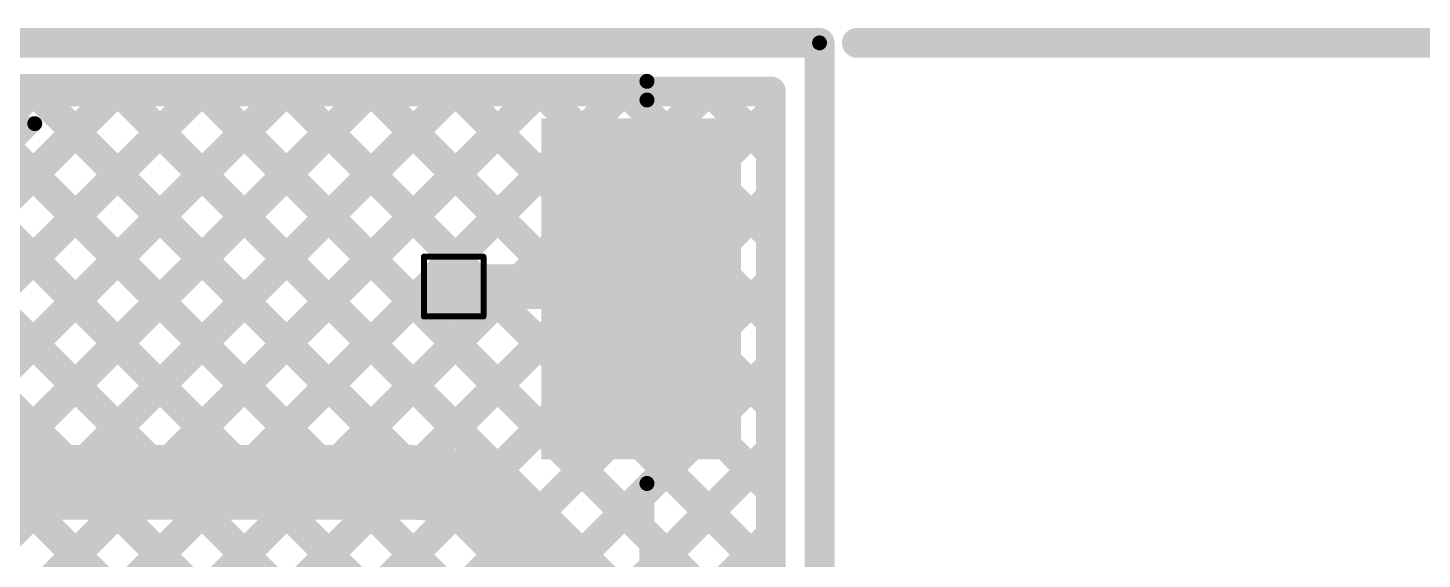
# Model space of a CAD drawing. Header units: inches. Extents: x 3 to 457, y -41 to 239.
# Drawn here: x 114.78 to 126.65, y 164.16 to 168.68 of the extents above; entities that cross this region are included whole.
import ezdxf

# ---------------------------------------------------------------- set-up
doc = ezdxf.new("R2010")
doc.units = ezdxf.units.IN
for name, color, linetype in [('Board Outline', 216, 'Continuous'), ('Bottom Layer', 5, 'Continuous'), ('Dimension', 6, 'Continuous'), ('Drill Drawing', 1, 'Continuous'), ('Fabrication', 76, 'Continuous'), ('Top Layer', 1, 'Continuous'), ('Top Overlay', 2, 'Continuous'), ('Top Paste', 8, 'Continuous'), ('Top Solder', 216, 'Continuous'), ('Via Holes', 16, 'Continuous')]:
    doc.layers.add(name, color=color, linetype=linetype)

# ---------------------------------------------------------------- blocks, each defined once
blk = doc.blocks.new('8_01A0_015200_19')
at = {"layer": 'Top Layer'}
blk.add_hatch(color=1, dxfattribs=at).paths.add_polyline_path([(-6.3, -0.14), (-4.7, -0.14), (-4.7, -2.94), (-6.3, -2.94)])
at = {"layer": 'Top Paste'}
blk.add_hatch(color=8, dxfattribs=at).paths.add_polyline_path([(-6.3, -0.14), (-4.7, -0.14), (-4.7, -2.94), (-6.3, -2.94)])
at = {"layer": 'Top Solder'}
blk.add_hatch(color=216, dxfattribs=at).paths.add_polyline_path([(-6.35, -0.09), (-4.65, -0.09), (-4.65, -2.99), (-6.35, -2.99)])
at = {"layer": 'Top Overlay', "const_width": 0.127}
for points in [[(-5.55, 1.375), (-5.55, 0.115)], [(0, -2.605), (-0.342, -2.946)], [(0.342, -2.946), (-0.342, -2.946)], [(-5.55, -3.147), (-5.55, -3.306)], [(5.55, -3.306), (-5.55, -3.306)]]:
    blk.add_lwpolyline(points, dxfattribs=at)
at = {"layer": 'Top Overlay', "const_width": 0.0635}
for points in [[(-5.582, 0.115, 1), (-5.518, 0.115, 1)], [(-0.373, -2.946, 1), (-0.31, -2.946, 1)], [(-0.373, -2.946, 1), (-0.31, -2.946, 1)], [(-5.582, -3.147, 1), (-5.518, -3.147, 1)], [(-5.582, -3.306, 1), (-5.518, -3.306, 1)], [(-5.582, -3.306, 1), (-5.518, -3.306, 1)]]:
    blk.add_lwpolyline(points, format="xyb", close=True, dxfattribs=at)

msp = doc.modelspace()

# ---------------------------------------------------------------- hatches: boundary and pattern name
at = {"layer": 'Bottom Layer'}
h = msp.add_hatch(color=5, dxfattribs=at)
edge = h.paths.add_edge_path()
edge.add_arc((118.406, 166.481), 0.3, 0, 360)
at = {"layer": 'Top Layer'}
h = msp.add_hatch(color=1, dxfattribs=at)
edge = h.paths.add_edge_path()
edge.add_arc((118.406, 166.481), 0.3, 0, 360)
at = {"layer": 'Via Holes'}
h = msp.add_hatch(color=7, dxfattribs=at)
edge = h.paths.add_edge_path()
edge.add_arc((118.406, 166.481), 0.15, 0, 360)

# ---------------------------------------------------------------- linework, layer by layer
at = {"layer": 'Board Outline', "const_width": 0.127}
for points in [[(107.481, 168.554), (121.519, 168.554)], [(121.519, 163.341), (121.519, 168.554)]]:
    msp.add_lwpolyline(points, dxfattribs=at)
at = {"layer": 'Board Outline', "const_width": 0.0635}
msp.add_lwpolyline([(121.487, 168.554, 1), (121.55, 168.554, 1)], format="xyb", close=True, dxfattribs=at)
msp.add_lwpolyline([(121.487, 168.554, 1), (121.55, 168.554, 1)], format="xyb", close=True, dxfattribs=at)
at = {"layer": 'Bottom Layer', "const_width": 0.254}
for points in [[(98.898, 152.223), (114.815, 168.14)], [(98.898, 151.504), (115.534, 168.14)], [(98.898, 150.067), (116.971, 168.14)], [(98.898, 150.786), (116.252, 168.14)], [(104.868, 155.319), (117.689, 168.14)], [(105.966, 155.698), (118.408, 168.14)], [(106.688, 155.702), (119.126, 168.14)], [(107.406, 155.702), (119.844, 168.14)], [(107.895, 168.14), (121.104, 168.14)], [(108.125, 155.702), (120.563, 168.14)], [(111.249, 168.14), (121.912, 157.477)], [(111.967, 168.14), (122.56, 157.547)], [(112.686, 168.14), (123.278, 157.547)], [(113.404, 168.14), (123.997, 157.547)], [(114.122, 168.14), (124.715, 157.547)], [(114.841, 168.14), (125.434, 157.547)], [(115.559, 168.14), (121.334, 162.365)], [(116.278, 168.14), (121.105, 163.313)], [(116.996, 168.14), (121.104, 164.032)], [(117.715, 168.14), (121.104, 164.75)], [(118.433, 168.14), (121.104, 165.469)], [(119.151, 168.14), (121.104, 166.187)], [(119.87, 168.14), (121.104, 166.906)], [(120.588, 168.14), (121.104, 167.624)], [(121.104, 163.341), (121.104, 168.14)], [(108.843, 155.702), (121.104, 167.963)], [(109.562, 155.702), (121.104, 167.245)], [(110.28, 155.702), (121.104, 166.526)], [(110.998, 155.702), (121.104, 165.808)], [(111.717, 155.702), (121.104, 165.089)], [(112.435, 155.702), (121.104, 164.371)]]:
    msp.add_lwpolyline(points, dxfattribs=at)
at = {"layer": 'Bottom Layer', "const_width": 0.127}
for points in [[(114.752, 168.14, 1), (114.879, 168.14, 1)], [(114.777, 168.14, 1), (114.904, 168.14, 1)], [(115.47, 168.14, 1), (115.597, 168.14, 1)], [(115.496, 168.14, 1), (115.623, 168.14, 1)], [(116.189, 168.14, 1), (116.316, 168.14, 1)], [(116.214, 168.14, 1), (116.341, 168.14, 1)], [(116.907, 168.14, 1), (117.034, 168.14, 1)], [(116.933, 168.14, 1), (117.06, 168.14, 1)], [(117.626, 168.14, 1), (117.753, 168.14, 1)], [(117.651, 168.14, 1), (117.778, 168.14, 1)], [(118.344, 168.14, 1), (118.471, 168.14, 1)], [(118.37, 168.14, 1), (118.497, 168.14, 1)], [(119.062, 168.14, 1), (119.189, 168.14, 1)], [(119.088, 168.14, 1), (119.215, 168.14, 1)], [(119.781, 168.14, 1), (119.908, 168.14, 1)], [(119.806, 168.14, 1), (119.933, 168.14, 1)], [(120.499, 168.14, 1), (120.626, 168.14, 1)], [(120.525, 168.14, 1), (120.652, 168.14, 1)], [(121.041, 168.14, 1), (121.168, 168.14, 1)], [(121.041, 168.14, 1), (121.168, 168.14, 1)], [(121.041, 167.963, 1), (121.168, 167.963, 1)], [(121.041, 167.624, 1), (121.168, 167.624, 1)], [(121.041, 167.245, 1), (121.168, 167.245, 1)], [(121.041, 166.906, 1), (121.168, 166.906, 1)], [(121.041, 166.526, 1), (121.168, 166.526, 1)], [(121.041, 166.187, 1), (121.168, 166.187, 1)], [(121.041, 165.808, 1), (121.168, 165.808, 1)], [(121.041, 165.469, 1), (121.168, 165.469, 1)], [(121.041, 165.089, 1), (121.168, 165.089, 1)], [(121.041, 164.75, 1), (121.168, 164.75, 1)], [(121.041, 164.371, 1), (121.168, 164.371, 1)]]:
    msp.add_lwpolyline(points, format="xyb", close=True, dxfattribs=at)
at = {"layer": 'Dimension', "const_width": 0.254}
msp.add_lwpolyline([(121.836, 168.554), (250.342, 168.554)], dxfattribs=at)
at = {"layer": 'Dimension', "const_width": 0.127}
msp.add_lwpolyline([(121.773, 168.554, 1), (121.9, 168.554, 1)], format="xyb", close=True, dxfattribs=at)
at = {"layer": 'Drill Drawing', "const_width": 0.0508}
for points in [[(118.152, 166.735), (118.66, 166.735)], [(118.152, 166.227), (118.152, 166.735)], [(118.66, 166.227), (118.66, 166.735)], [(118.152, 166.227), (118.66, 166.227)]]:
    msp.add_lwpolyline(points, dxfattribs=at)
at = {"layer": 'Drill Drawing', "const_width": 0.0254}
for points in [[(118.139, 166.735, 1), (118.164, 166.735, 1)], [(118.139, 166.735, 1), (118.164, 166.735, 1)], [(118.647, 166.735, 1), (118.672, 166.735, 1)], [(118.647, 166.735, 1), (118.672, 166.735, 1)], [(118.139, 166.227, 1), (118.164, 166.227, 1)], [(118.139, 166.227, 1), (118.164, 166.227, 1)], [(118.647, 166.227, 1), (118.672, 166.227, 1)], [(118.647, 166.227, 1), (118.672, 166.227, 1)]]:
    msp.add_lwpolyline(points, format="xyb", close=True, dxfattribs=at)
at = {"layer": 'Fabrication', "const_width": 0.254}
for points in [[(107.481, 168.554), (121.519, 168.554)], [(121.519, 163.341), (121.519, 168.554)]]:
    msp.add_lwpolyline(points, dxfattribs=at)
at = {"layer": 'Fabrication', "const_width": 0.127}
msp.add_lwpolyline([(121.455, 168.554, 1), (121.582, 168.554, 1)], format="xyb", close=True, dxfattribs=at)
msp.add_lwpolyline([(121.455, 168.554, 1), (121.582, 168.554, 1)], format="xyb", close=True, dxfattribs=at)
at = {"layer": 'Top Layer'}
for points, const_width in [([(118.406, 166.481), (119.7, 166.481)], 0.381), ([(113.036, 164.815), (118.063, 164.815)], 0.635)]:
    msp.add_lwpolyline(points, dxfattribs=dict(at, const_width=const_width))
for points, const_width in [([(118.31, 166.481, 1), (118.501, 166.481, 1)], 0.191), ([(119.604, 166.481, 1), (119.795, 166.481, 1)], 0.191), ([(117.905, 164.815, 1), (118.222, 164.815, 1)], 0.318), ([(117.905, 164.815, 1), (118.222, 164.815, 1)], 0.318)]:
    msp.add_lwpolyline(points, format="xyb", close=True, dxfattribs=dict(at, const_width=const_width))
at = {"layer": 'Top Layer', "const_width": 0.635}
msp.add_lwpolyline([(118.063, 164.815, -0.414214), (119.345, 163.534)], format="xyb", dxfattribs=at)

# ---------------------------------------------------------------- block references
at = {"rotation": 180}
msp.add_blockref('8_01A0_015200_19', (114.5, 164.921), dxfattribs=at)

doc.saveas('drawing.dxf')
